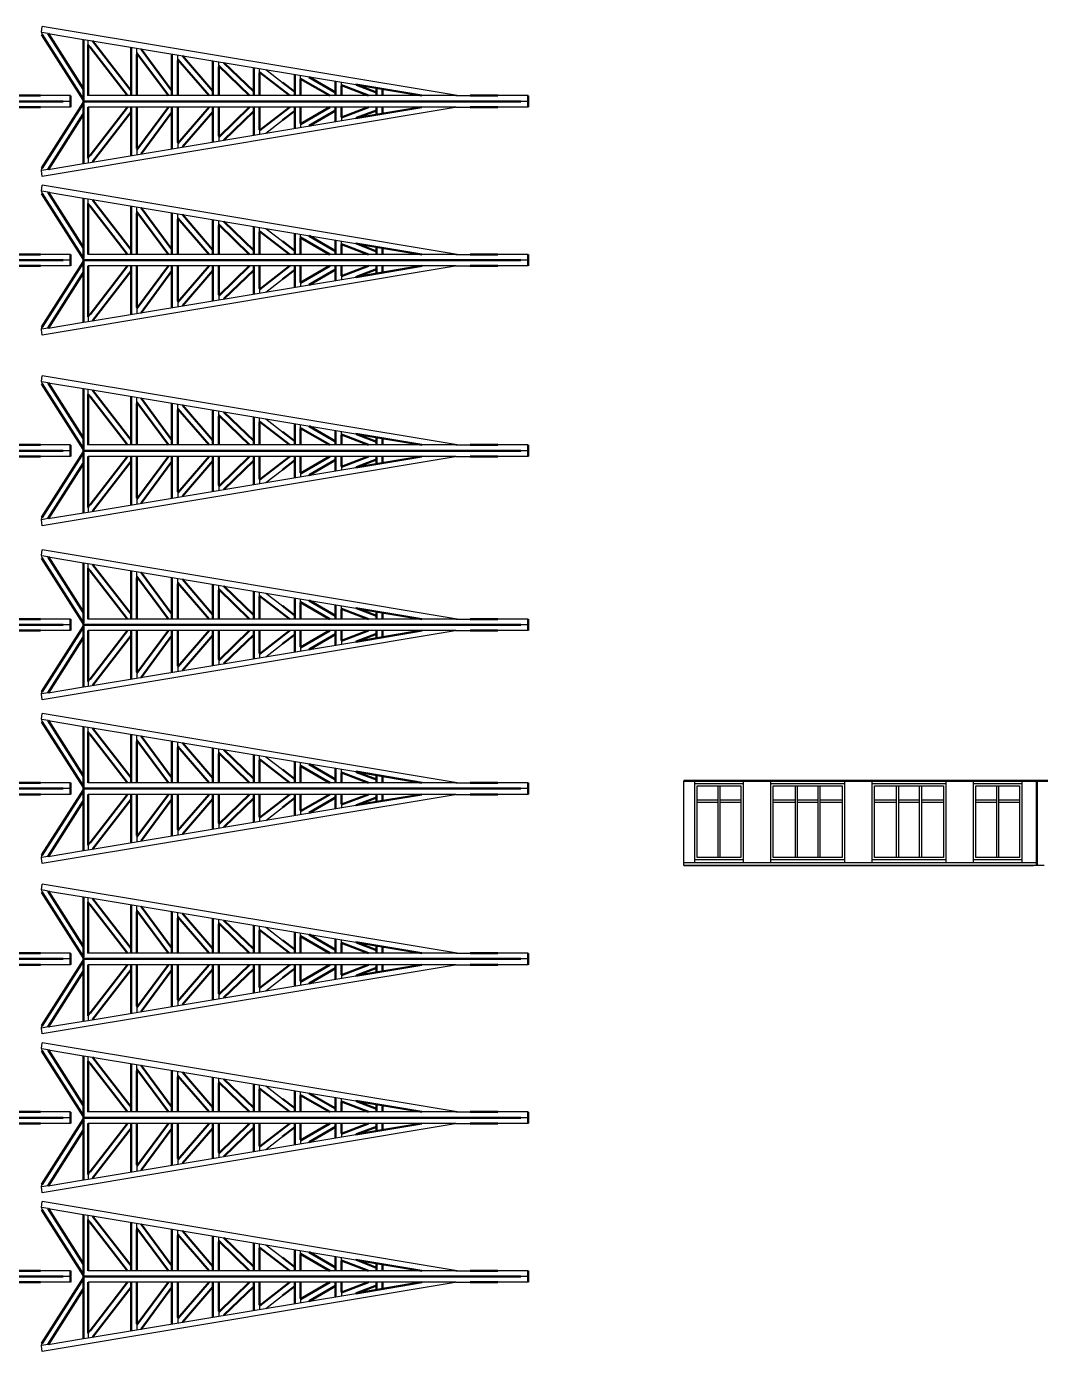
# Model space of a CAD drawing. Header units: centimetres. Extents: x 87 to 195, y 102 to 162.
# Drawn here: x 146.09 to 158.07, y 116.99 to 132.65 of the extents above; entities that cross this region are included whole.
import ezdxf

# ---------------------------------------------------------------- set-up
doc = ezdxf.new("R2010")
doc.units = ezdxf.units.CM

msp = doc.modelspace()

# ---------------------------------------------------------------- linework, layer by layer
for p, q in [((146.267, 132.585), (146.278, 132.652)), ((146.267, 132.583), (146.267, 132.583)), ((146.267, 132.583), (146.273, 132.556)), ((146.346, 132.57), (146.267, 132.583)), ((151.182, 131.835), (146.278, 132.652)), ((146.346, 132.57), (146.763, 132.5)), ((146.763, 132.5), (146.82, 132.492)), ((146.82, 132.437), (146.82, 132.492)), ((146.82, 132.492), (149.983, 131.965)), ((146.82, 132.437), (146.843, 132.407)), ((146.87, 132.484), (146.872, 132.482)), ((147.327, 132.406), (147.327, 132.408)), ((147.395, 132.323), (147.395, 132.397)), ((147.444, 132.388), (147.446, 132.386)), ((147.81, 132.325), (147.81, 132.327)), ((147.879, 132.25), (147.879, 132.316)), ((147.932, 132.307), (147.934, 132.305)), ((148.294, 132.245), (148.294, 132.247)), ((148.363, 132.177), (148.363, 132.235)), ((148.422, 132.225), (148.425, 132.223)), ((148.778, 132.164), (148.778, 132.166)), ((148.846, 132.103), (148.846, 132.155)), ((148.918, 132.143), (149.116, 131.99)), ((149.261, 132.084), (149.261, 132.086)), ((149.33, 132.028), (149.33, 132.074)), ((149.426, 132.058), (149.431, 132.055)), ((149.745, 132.003), (149.745, 132.005)), ((149.813, 131.952), (149.813, 131.994)), ((149.983, 131.965), (149.992, 131.962)), ((146.613, 131.835), (146.256, 131.835)), ((146.613, 131.766), (146.525, 131.766)), ((146.613, 131.832), (146.613, 131.835)), ((146.613, 131.769), (146.613, 131.764)), ((146.763, 131.784), (146.763, 131.79)), ((146.763, 131.748), (146.763, 131.743)), ((146.82, 131.832), (146.82, 131.835)), ((148.237, 131.835), (146.82, 131.835)), ((148.249, 131.835), (148.237, 131.835)), ((151.165, 131.835), (148.249, 131.835)), ((148.363, 131.835), (148.36, 131.835)), ((151.165, 131.835), (151.335, 131.835)), ((152.02, 131.835), (151.663, 131.835)), ((152.02, 131.766), (151.932, 131.766)), ((152.02, 131.832), (152.02, 131.835)), ((152.02, 131.769), (152.02, 131.764)), ((146.613, 131.698), (146.256, 131.698)), ((151.182, 131.698), (146.278, 130.88)), ((146.613, 131.701), (146.613, 131.698)), ((146.82, 131.701), (146.82, 131.698)), ((148.237, 131.698), (146.82, 131.698)), ((148.249, 131.698), (148.237, 131.698)), ((151.165, 131.698), (148.249, 131.698)), ((148.363, 131.698), (148.36, 131.698)), ((149.813, 131.58), (149.813, 131.539)), ((151.165, 131.698), (151.335, 131.698)), ((152.02, 131.698), (151.663, 131.698)), ((152.02, 131.701), (152.02, 131.698)), ((146.82, 131.04), (149.983, 131.567)), ((148.846, 131.43), (148.846, 131.378)), ((148.918, 131.39), (149.116, 131.543)), ((149.261, 131.449), (149.261, 131.447)), ((149.33, 131.505), (149.33, 131.459)), ((149.426, 131.475), (149.431, 131.477)), ((149.745, 131.53), (149.745, 131.528)), ((149.983, 131.567), (149.992, 131.571)), ((147.879, 131.282), (147.879, 131.217)), ((148.294, 131.288), (148.294, 131.286)), ((148.363, 131.356), (148.363, 131.297)), ((148.422, 131.307), (148.425, 131.31)), ((148.778, 131.368), (148.778, 131.366)), ((146.82, 131.096), (146.843, 131.126)), ((147.327, 131.127), (147.327, 131.125)), ((147.395, 131.209), (147.395, 131.136)), ((147.444, 131.144), (147.446, 131.146)), ((147.81, 131.207), (147.81, 131.205)), ((147.932, 131.226), (147.934, 131.228)), ((146.267, 130.95), (146.273, 130.977)), ((146.346, 130.963), (146.267, 130.95)), ((146.346, 130.963), (146.763, 131.033)), ((146.763, 131.033), (146.82, 131.04)), ((146.82, 131.096), (146.82, 131.04)), ((146.87, 131.049), (146.872, 131.051)), ((146.267, 130.95), (146.267, 130.95)), ((146.278, 130.88), (146.267, 130.948)), ((146.267, 130.707), (146.278, 130.775)), ((146.267, 130.705), (146.267, 130.705)), ((146.267, 130.705), (146.273, 130.679)), ((146.346, 130.692), (146.267, 130.705)), ((151.182, 129.958), (146.278, 130.775)), ((146.346, 130.692), (146.763, 130.623)), ((146.763, 130.623), (146.82, 130.615)), ((146.82, 130.559), (146.82, 130.615)), ((146.82, 130.615), (149.983, 130.088)), ((146.82, 130.559), (146.843, 130.53)), ((146.87, 130.607), (146.872, 130.605)), ((147.327, 130.529), (147.327, 130.531)), ((147.395, 130.446), (147.395, 130.519)), ((147.444, 130.511), (147.446, 130.509)), ((147.81, 130.448), (147.81, 130.45)), ((147.879, 130.373), (147.879, 130.439)), ((147.932, 130.43), (147.934, 130.428)), ((148.294, 130.368), (148.294, 130.37)), ((148.363, 130.299), (148.363, 130.358)), ((148.422, 130.348), (148.425, 130.346)), ((148.778, 130.287), (148.778, 130.289)), ((148.846, 130.225), (148.846, 130.278)), ((148.918, 130.266), (149.116, 130.113)), ((149.261, 130.206), (149.261, 130.208)), ((149.33, 130.151), (149.33, 130.197)), ((149.426, 130.181), (149.431, 130.178)), ((149.745, 130.126), (149.745, 130.128)), ((149.813, 130.075), (149.813, 130.116)), ((149.983, 130.088), (149.992, 130.085)), ((146.613, 129.958), (146.256, 129.958)), ((146.613, 129.889), (146.525, 129.889)), ((146.613, 129.955), (146.613, 129.958)), ((146.613, 129.892), (146.613, 129.886)), ((146.763, 129.907), (146.763, 129.912)), ((146.763, 129.871), (146.763, 129.866)), ((146.82, 129.955), (146.82, 129.958)), ((148.237, 129.958), (146.82, 129.958)), ((148.249, 129.958), (148.237, 129.958)), ((151.165, 129.958), (148.249, 129.958)), ((148.363, 129.958), (148.36, 129.958)), ((151.165, 129.958), (151.335, 129.958)), ((152.02, 129.958), (151.663, 129.958)), ((152.02, 129.889), (151.932, 129.889)), ((152.02, 129.955), (152.02, 129.958)), ((152.02, 129.892), (152.02, 129.886)), ((146.613, 129.821), (146.256, 129.821)), ((151.182, 129.821), (146.278, 129.003)), ((146.613, 129.823), (146.613, 129.821)), ((146.82, 129.823), (146.82, 129.821)), ((148.237, 129.821), (146.82, 129.821)), ((148.249, 129.821), (148.237, 129.821)), ((151.165, 129.821), (148.249, 129.821)), ((148.363, 129.821), (148.36, 129.821)), ((149.813, 129.703), (149.813, 129.662)), ((151.165, 129.821), (151.335, 129.821)), ((152.02, 129.821), (151.663, 129.821)), ((152.02, 129.823), (152.02, 129.821)), ((146.82, 129.163), (149.983, 129.69)), ((148.846, 129.553), (148.846, 129.501)), ((148.918, 129.513), (149.116, 129.665)), ((149.261, 129.572), (149.261, 129.57)), ((149.33, 129.627), (149.33, 129.581)), ((149.426, 129.597), (149.431, 129.6)), ((149.745, 129.652), (149.745, 129.65)), ((149.983, 129.69), (149.992, 129.694)), ((147.879, 129.405), (147.879, 129.339)), ((148.294, 129.411), (148.294, 129.409)), ((148.363, 129.479), (148.363, 129.42)), ((148.422, 129.43), (148.425, 129.432)), ((148.778, 129.491), (148.778, 129.489)), ((146.82, 129.219), (146.843, 129.248)), ((147.327, 129.249), (147.327, 129.247)), ((147.395, 129.332), (147.395, 129.259)), ((147.444, 129.267), (147.446, 129.269)), ((147.81, 129.33), (147.81, 129.328)), ((147.932, 129.348), (147.934, 129.351)), ((146.267, 129.071), (146.273, 129.099)), ((146.346, 129.086), (146.267, 129.073)), ((146.267, 129.073), (146.267, 129.073)), ((146.346, 129.086), (146.763, 129.155)), ((146.763, 129.155), (146.82, 129.163)), ((146.82, 129.219), (146.82, 129.163)), ((146.87, 129.171), (146.872, 129.174)), ((146.278, 129.003), (146.267, 129.071)), ((146.267, 128.455), (146.278, 128.523)), ((146.267, 128.455), (146.273, 128.427)), ((146.267, 128.453), (146.267, 128.453)), ((146.346, 128.44), (146.267, 128.453)), ((151.182, 127.706), (146.278, 128.523)), ((146.346, 128.44), (146.763, 128.371)), ((146.763, 128.371), (146.82, 128.363)), ((146.82, 128.307), (146.82, 128.363)), ((146.82, 128.363), (149.983, 127.836)), ((146.82, 128.307), (146.843, 128.278)), ((146.87, 128.355), (146.872, 128.353)), ((147.327, 128.277), (147.327, 128.279)), ((147.395, 128.194), (147.395, 128.267)), ((147.444, 128.259), (147.446, 128.257)), ((147.81, 128.196), (147.81, 128.198)), ((147.879, 128.121), (147.879, 128.187)), ((147.932, 128.178), (147.934, 128.176)), ((148.294, 128.116), (148.294, 128.118)), ((148.363, 128.047), (148.363, 128.106)), ((148.422, 128.096), (148.425, 128.094)), ((148.778, 128.035), (148.778, 128.037)), ((148.846, 127.973), (148.846, 128.025)), ((148.918, 128.014), (149.116, 127.861)), ((149.261, 127.954), (149.261, 127.956)), ((149.33, 127.899), (149.33, 127.945)), ((149.426, 127.929), (149.431, 127.926)), ((149.745, 127.874), (149.745, 127.876)), ((149.813, 127.823), (149.813, 127.864)), ((149.983, 127.836), (149.992, 127.833)), ((146.613, 127.706), (146.256, 127.706)), ((146.613, 127.703), (146.613, 127.706)), ((146.82, 127.703), (146.82, 127.706)), ((148.237, 127.706), (146.82, 127.706)), ((148.249, 127.706), (148.237, 127.706)), ((151.165, 127.706), (148.249, 127.706)), ((148.363, 127.706), (148.36, 127.706)), ((151.165, 127.706), (151.335, 127.706)), ((152.02, 127.706), (151.663, 127.706)), ((152.02, 127.703), (152.02, 127.706)), ((146.613, 127.569), (146.256, 127.569)), ((151.182, 127.569), (146.278, 126.751)), ((146.613, 127.637), (146.525, 127.637)), ((146.613, 127.64), (146.613, 127.634)), ((146.613, 127.571), (146.613, 127.569)), ((146.763, 127.655), (146.763, 127.66)), ((146.763, 127.619), (146.763, 127.614)), ((146.82, 127.571), (146.82, 127.569)), ((148.237, 127.569), (146.82, 127.569)), ((148.249, 127.569), (148.237, 127.569)), ((151.165, 127.569), (148.249, 127.569)), ((148.363, 127.569), (148.36, 127.569)), ((151.165, 127.569), (151.335, 127.569)), ((152.02, 127.569), (151.663, 127.569)), ((152.02, 127.637), (151.932, 127.637)), ((152.02, 127.64), (152.02, 127.634)), ((152.02, 127.571), (152.02, 127.569)), ((146.82, 126.911), (149.983, 127.438)), ((148.918, 127.261), (149.116, 127.413)), ((149.33, 127.375), (149.33, 127.329)), ((149.745, 127.4), (149.745, 127.398)), ((149.813, 127.451), (149.813, 127.41)), ((149.983, 127.438), (149.992, 127.442)), ((148.363, 127.227), (148.363, 127.168)), ((148.778, 127.239), (148.778, 127.237)), ((148.846, 127.301), (148.846, 127.249)), ((149.261, 127.32), (149.261, 127.318)), ((149.426, 127.345), (149.431, 127.348)), ((147.395, 127.08), (147.395, 127.007)), ((147.81, 127.078), (147.81, 127.076)), ((147.879, 127.153), (147.879, 127.087)), ((147.932, 127.096), (147.934, 127.099)), ((148.294, 127.159), (148.294, 127.157)), ((148.422, 127.178), (148.425, 127.18)), ((146.346, 126.834), (146.763, 126.903)), ((146.763, 126.903), (146.82, 126.911)), ((146.82, 126.967), (146.843, 126.996)), ((146.82, 126.967), (146.82, 126.911)), ((146.87, 126.919), (146.872, 126.922)), ((147.327, 126.997), (147.327, 126.995)), ((147.444, 127.015), (147.446, 127.017)), ((146.267, 126.821), (146.273, 126.847)), ((146.346, 126.834), (146.267, 126.821)), ((146.267, 126.821), (146.267, 126.821)), ((146.278, 126.751), (146.267, 126.819)), ((146.267, 126.397), (146.278, 126.464)), ((151.182, 125.647), (146.278, 126.464)), ((146.267, 126.397), (146.273, 126.368)), ((146.267, 126.395), (146.267, 126.394)), ((146.346, 126.381), (146.267, 126.394)), ((146.346, 126.381), (146.763, 126.312)), ((146.763, 126.312), (146.82, 126.304)), ((146.82, 126.249), (146.82, 126.304)), ((146.82, 126.304), (149.983, 125.777)), ((146.87, 126.296), (146.872, 126.294)), ((146.82, 126.249), (146.843, 126.219)), ((147.327, 126.218), (147.327, 126.22)), ((147.395, 126.135), (147.395, 126.208)), ((147.444, 126.2), (147.446, 126.198)), ((147.81, 126.137), (147.81, 126.139)), ((147.879, 126.062), (147.879, 126.128)), ((147.932, 126.119), (147.934, 126.117)), ((148.294, 126.057), (148.294, 126.059)), ((148.363, 125.989), (148.363, 126.047)), ((148.422, 126.037), (148.425, 126.035)), ((148.778, 125.976), (148.778, 125.978)), ((148.846, 125.915), (148.846, 125.967)), ((148.918, 125.955), (149.116, 125.802)), ((149.261, 125.896), (149.261, 125.897)), ((149.33, 125.84), (149.33, 125.886)), ((149.426, 125.87), (149.431, 125.867)), ((149.745, 125.815), (149.745, 125.817)), ((149.813, 125.764), (149.813, 125.805)), ((146.613, 125.647), (146.256, 125.647)), ((146.613, 125.644), (146.613, 125.647)), ((146.82, 125.644), (146.82, 125.647)), ((148.237, 125.647), (146.82, 125.647)), ((148.249, 125.647), (148.237, 125.647)), ((151.165, 125.647), (148.249, 125.647)), ((148.363, 125.647), (148.36, 125.647)), ((149.983, 125.777), (149.992, 125.774)), ((151.165, 125.647), (151.335, 125.647)), ((152.02, 125.647), (151.663, 125.647)), ((152.02, 125.644), (152.02, 125.647)), ((146.613, 125.51), (146.256, 125.51)), ((151.182, 125.51), (146.278, 124.692)), ((146.613, 125.578), (146.525, 125.578)), ((146.613, 125.581), (146.613, 125.575)), ((146.613, 125.512), (146.613, 125.51)), ((146.763, 125.596), (146.763, 125.601)), ((146.763, 125.56), (146.763, 125.555)), ((146.82, 125.512), (146.82, 125.51)), ((148.237, 125.51), (146.82, 125.51)), ((148.249, 125.51), (148.237, 125.51)), ((151.165, 125.51), (148.249, 125.51)), ((148.363, 125.51), (148.36, 125.51)), ((151.165, 125.51), (151.335, 125.51)), ((152.02, 125.51), (151.663, 125.51)), ((152.02, 125.578), (151.932, 125.578)), ((152.02, 125.581), (152.02, 125.575)), ((152.02, 125.512), (152.02, 125.51)), ((146.82, 124.852), (149.983, 125.379)), ((148.918, 125.202), (149.116, 125.355)), ((149.33, 125.317), (149.33, 125.27)), ((149.745, 125.341), (149.745, 125.34)), ((149.813, 125.392), (149.813, 125.351)), ((149.983, 125.379), (149.992, 125.383)), ((148.363, 125.168), (148.363, 125.109)), ((148.778, 125.18), (148.778, 125.178)), ((148.846, 125.242), (148.846, 125.19)), ((149.261, 125.261), (149.261, 125.259)), ((149.426, 125.286), (149.431, 125.289)), ((147.395, 125.021), (147.395, 124.948)), ((147.81, 125.019), (147.81, 125.017)), ((147.879, 125.094), (147.879, 125.029)), ((147.932, 125.037), (147.934, 125.04)), ((148.294, 125.1), (148.294, 125.098)), ((148.422, 125.119), (148.425, 125.121)), ((146.346, 124.775), (146.763, 124.845)), ((146.763, 124.845), (146.82, 124.852)), ((146.82, 124.908), (146.843, 124.938)), ((146.82, 124.908), (146.82, 124.852)), ((146.87, 124.861), (146.872, 124.863)), ((147.327, 124.939), (147.327, 124.937)), ((147.444, 124.956), (147.446, 124.958)), ((146.267, 124.762), (146.273, 124.788)), ((146.346, 124.775), (146.267, 124.762)), ((146.267, 124.762), (146.267, 124.762)), ((146.278, 124.692), (146.267, 124.76)), ((146.267, 124.462), (146.278, 124.53)), ((151.182, 123.712), (146.278, 124.53)), ((146.267, 124.462), (146.273, 124.434)), ((146.267, 124.46), (146.267, 124.46)), ((146.346, 124.447), (146.267, 124.46)), ((146.346, 124.447), (146.763, 124.377)), ((146.763, 124.377), (146.82, 124.37)), ((146.82, 124.314), (146.82, 124.37)), ((146.82, 124.37), (149.983, 123.843)), ((146.82, 124.314), (146.843, 124.284)), ((146.87, 124.362), (146.872, 124.359)), ((147.327, 124.284), (147.327, 124.285)), ((147.395, 124.201), (147.395, 124.274)), ((147.444, 124.266), (147.446, 124.264)), ((147.81, 124.203), (147.81, 124.205)), ((147.879, 124.128), (147.879, 124.193)), ((147.932, 124.185), (147.934, 124.182)), ((148.294, 124.122), (148.294, 124.124)), ((148.363, 124.054), (148.363, 124.113)), ((148.422, 124.103), (148.425, 124.101)), ((148.778, 124.042), (148.778, 124.044)), ((148.846, 123.98), (148.846, 124.032)), ((148.918, 124.02), (149.116, 123.867)), ((149.261, 123.961), (149.261, 123.963)), ((149.33, 123.905), (149.33, 123.952)), ((149.426, 123.936), (149.431, 123.933)), ((149.745, 123.881), (149.745, 123.882)), ((149.813, 123.83), (149.813, 123.871)), ((149.983, 123.843), (149.992, 123.839)), ((146.613, 123.712), (146.256, 123.712)), ((146.613, 123.644), (146.525, 123.644)), ((146.613, 123.71), (146.613, 123.712)), ((146.613, 123.647), (146.613, 123.641)), ((146.763, 123.662), (146.763, 123.667)), ((146.763, 123.626), (146.763, 123.621)), ((146.82, 123.71), (146.82, 123.712)), ((148.237, 123.712), (146.82, 123.712)), ((148.249, 123.712), (148.237, 123.712)), ((151.165, 123.712), (148.249, 123.712)), ((148.363, 123.712), (148.36, 123.712)), ((151.165, 123.712), (151.335, 123.712)), ((152.02, 123.712), (151.663, 123.712)), ((152.02, 123.644), (151.932, 123.644)), ((152.02, 123.71), (152.02, 123.712)), ((152.02, 123.647), (152.02, 123.641)), ((153.86, 122.735), (153.86, 123.733)), ((153.991, 122.771), (153.991, 123.733)), ((153.991, 123.704), (154.561, 123.704)), ((154.019, 123.676), (154.532, 123.676)), ((154.019, 122.828), (154.019, 123.676)), ((154.261, 123.676), (154.261, 122.828)), ((154.29, 122.828), (154.29, 123.676)), ((154.532, 123.676), (154.532, 122.828)), ((154.561, 123.733), (154.561, 122.771)), ((154.85, 123.733), (154.884, 123.733)), ((154.889, 122.771), (154.889, 123.733)), ((154.889, 123.704), (155.758, 123.704)), ((154.917, 122.828), (154.917, 123.676)), ((154.917, 123.676), (155.73, 123.676)), ((155.174, 123.676), (155.174, 122.828)), ((155.202, 122.828), (155.202, 123.676)), ((155.445, 123.676), (155.445, 122.828)), ((155.473, 122.828), (155.473, 123.676)), ((155.73, 123.676), (155.73, 122.828)), ((155.758, 123.733), (155.758, 122.771)), ((155.919, 123.733), (155.954, 123.733)), ((156.086, 122.771), (156.086, 123.733)), ((156.086, 123.704), (156.956, 123.704)), ((156.115, 122.828), (156.115, 123.676)), ((156.115, 123.676), (156.927, 123.676)), ((156.371, 123.676), (156.371, 122.828)), ((156.4, 122.828), (156.4, 123.676)), ((156.642, 123.676), (156.642, 122.828)), ((156.671, 122.828), (156.671, 123.676)), ((156.927, 123.676), (156.927, 122.828)), ((156.956, 123.733), (156.956, 122.771)), ((156.989, 123.733), (157.023, 123.733)), ((157.284, 122.771), (157.284, 123.733)), ((157.284, 123.704), (157.854, 123.704)), ((157.312, 122.828), (157.312, 123.676)), ((157.312, 123.676), (157.825, 123.676)), ((157.555, 123.676), (157.555, 122.828)), ((157.583, 122.828), (157.583, 123.676)), ((157.825, 123.676), (157.825, 122.828)), ((157.854, 123.733), (157.854, 122.771)), ((158.032, 123.733), (158.032, 123.731)), ((146.613, 123.575), (146.256, 123.575)), ((151.182, 123.575), (146.278, 122.758)), ((146.613, 123.578), (146.613, 123.575)), ((146.82, 123.578), (146.82, 123.575)), ((148.237, 123.575), (146.82, 123.575)), ((146.82, 122.918), (149.983, 123.445)), ((148.249, 123.575), (148.237, 123.575)), ((151.165, 123.575), (148.249, 123.575)), ((148.363, 123.575), (148.36, 123.575)), ((149.813, 123.458), (149.813, 123.417)), ((149.983, 123.445), (149.992, 123.448)), ((151.165, 123.575), (151.335, 123.575)), ((152.02, 123.575), (151.663, 123.575)), ((152.02, 123.578), (152.02, 123.575)), ((154.261, 123.506), (154.019, 123.506)), ((154.261, 123.478), (154.019, 123.478)), ((154.532, 123.506), (154.29, 123.506)), ((154.532, 123.478), (154.29, 123.478)), ((155.174, 123.506), (154.917, 123.506)), ((155.174, 123.478), (154.917, 123.478)), ((155.445, 123.506), (155.202, 123.506)), ((155.445, 123.478), (155.202, 123.478)), ((155.73, 123.506), (155.473, 123.506)), ((155.73, 123.478), (155.473, 123.478)), ((156.371, 123.506), (156.115, 123.506)), ((156.371, 123.478), (156.115, 123.478)), ((156.642, 123.506), (156.4, 123.506)), ((156.642, 123.478), (156.4, 123.478)), ((156.927, 123.506), (156.671, 123.506)), ((156.927, 123.478), (156.671, 123.478)), ((157.555, 123.506), (157.312, 123.506)), ((157.555, 123.478), (157.312, 123.478)), ((157.825, 123.506), (157.583, 123.506)), ((157.825, 123.478), (157.583, 123.478)), ((148.846, 123.307), (148.846, 123.255)), ((148.918, 123.267), (149.116, 123.42)), ((149.261, 123.326), (149.261, 123.325)), ((149.33, 123.382), (149.33, 123.336)), ((149.426, 123.352), (149.431, 123.355)), ((149.745, 123.407), (149.745, 123.405)), ((147.879, 123.16), (147.879, 123.094)), ((148.294, 123.165), (148.294, 123.163)), ((148.363, 123.233), (148.363, 123.175)), ((148.422, 123.185), (148.425, 123.187)), ((148.778, 123.246), (148.778, 123.244)), ((146.82, 122.973), (146.843, 123.003)), ((146.82, 122.973), (146.82, 122.918)), ((147.327, 123.004), (147.327, 123.002)), ((147.395, 123.087), (147.395, 123.014)), ((147.444, 123.022), (147.446, 123.024)), ((147.81, 123.085), (147.81, 123.083)), ((147.932, 123.103), (147.934, 123.105)), ((146.267, 122.825), (146.273, 122.854)), ((146.346, 122.841), (146.267, 122.828)), ((146.267, 122.827), (146.267, 122.828)), ((146.278, 122.758), (146.267, 122.825)), ((146.346, 122.841), (146.763, 122.91)), ((146.763, 122.91), (146.82, 122.918)), ((146.87, 122.926), (146.872, 122.928)), ((154.532, 122.828), (154.019, 122.828)), ((155.73, 122.828), (154.917, 122.828)), ((156.927, 122.828), (156.115, 122.828)), ((157.825, 122.828), (157.312, 122.828)), ((153.86, 122.771), (158.032, 122.771)), ((158.118, 122.735), (153.86, 122.735)), ((153.86, 122.735), (157.994, 122.735)), ((154.561, 122.799), (153.991, 122.799)), ((155.758, 122.799), (154.889, 122.799)), ((156.956, 122.799), (156.086, 122.799)), ((157.854, 122.799), (157.284, 122.799)), ((157.345, 122.735), (157.345, 122.735)), ((146.267, 122.447), (146.278, 122.514)), ((151.182, 121.697), (146.278, 122.514)), ((146.267, 122.447), (146.273, 122.418)), ((146.267, 122.445), (146.267, 122.445)), ((146.346, 122.432), (146.267, 122.445)), ((146.346, 122.432), (146.763, 122.362)), ((146.763, 122.362), (146.82, 122.355)), ((146.82, 122.299), (146.82, 122.355)), ((146.82, 122.355), (149.983, 121.827)), ((146.87, 122.346), (146.872, 122.344)), ((146.82, 122.299), (146.843, 122.269)), ((147.327, 122.268), (147.327, 122.27)), ((147.395, 122.186), (147.395, 122.259)), ((147.444, 122.251), (147.446, 122.248)), ((147.81, 122.188), (147.81, 122.19)), ((147.879, 122.112), (147.879, 122.178)), ((147.932, 122.169), (147.934, 122.167)), ((148.294, 122.107), (148.294, 122.109)), ((148.363, 122.039), (148.363, 122.098)), ((148.422, 122.088), (148.425, 122.085)), ((148.778, 122.026), (148.778, 122.028)), ((148.846, 121.965), (148.846, 122.017)), ((148.918, 122.005), (149.116, 121.852)), ((149.261, 121.946), (149.261, 121.948)), ((149.33, 121.89), (149.33, 121.936)), ((149.426, 121.92), (149.431, 121.918)), ((149.745, 121.865), (149.745, 121.867)), ((149.813, 121.815), (149.813, 121.856)), ((149.983, 121.827), (149.992, 121.824)), ((146.613, 121.697), (146.256, 121.697)), ((146.613, 121.56), (146.256, 121.56)), ((151.182, 121.56), (146.278, 120.743)), ((146.613, 121.629), (146.525, 121.629)), ((146.613, 121.694), (146.613, 121.697)), ((146.613, 121.631), (146.613, 121.626)), ((146.613, 121.563), (146.613, 121.56)), ((146.763, 121.646), (146.763, 121.652)), ((146.763, 121.611), (146.763, 121.605)), ((146.82, 121.694), (146.82, 121.697)), ((148.237, 121.697), (146.82, 121.697)), ((146.82, 121.563), (146.82, 121.56)), ((148.237, 121.56), (146.82, 121.56)), ((148.249, 121.697), (148.237, 121.697)), ((148.249, 121.56), (148.237, 121.56)), ((151.165, 121.697), (148.249, 121.697)), ((151.165, 121.56), (148.249, 121.56)), ((148.363, 121.697), (148.36, 121.697)), ((148.363, 121.56), (148.36, 121.56)), ((151.165, 121.697), (151.335, 121.697)), ((151.165, 121.56), (151.335, 121.56)), ((152.02, 121.697), (151.663, 121.697)), ((152.02, 121.56), (151.663, 121.56)), ((152.02, 121.629), (151.932, 121.629)), ((152.02, 121.694), (152.02, 121.697)), ((152.02, 121.631), (152.02, 121.626)), ((152.02, 121.563), (152.02, 121.56)), ((146.82, 120.902), (149.983, 121.43)), ((148.918, 121.252), (149.116, 121.405)), ((149.813, 121.442), (149.813, 121.401)), ((149.983, 121.43), (149.992, 121.433)), ((148.846, 121.292), (148.846, 121.24)), ((149.261, 121.311), (149.261, 121.309)), ((149.33, 121.367), (149.33, 121.321)), ((149.426, 121.337), (149.431, 121.339)), ((149.745, 121.392), (149.745, 121.39)), ((147.879, 121.145), (147.879, 121.079)), ((147.932, 121.088), (147.934, 121.09)), ((148.294, 121.15), (148.294, 121.148)), ((148.363, 121.218), (148.363, 121.159)), ((148.422, 121.169), (148.425, 121.172)), ((148.778, 121.231), (148.778, 121.229)), ((146.82, 120.958), (146.843, 120.988)), ((146.82, 120.958), (146.82, 120.902)), ((147.327, 120.989), (147.327, 120.987)), ((147.395, 121.071), (147.395, 120.998)), ((147.444, 121.006), (147.446, 121.009)), ((147.81, 121.069), (147.81, 121.067)), ((146.267, 120.81), (146.273, 120.839)), ((146.346, 120.825), (146.267, 120.812)), ((146.267, 120.812), (146.267, 120.812)), ((146.278, 120.743), (146.267, 120.81)), ((146.346, 120.825), (146.763, 120.895)), ((146.763, 120.895), (146.82, 120.902)), ((146.87, 120.911), (146.872, 120.913)), ((146.267, 120.57), (146.278, 120.637)), ((151.182, 119.82), (146.278, 120.637)), ((146.267, 120.568), (146.267, 120.568)), ((146.267, 120.568), (146.273, 120.541)), ((146.346, 120.555), (146.267, 120.568)), ((146.346, 120.555), (146.763, 120.485)), ((146.763, 120.485), (146.82, 120.477)), ((146.82, 120.422), (146.82, 120.477)), ((146.82, 120.477), (149.983, 119.95)), ((146.87, 120.469), (146.872, 120.467)), ((146.82, 120.422), (146.843, 120.392)), ((147.327, 120.391), (147.327, 120.393)), ((147.395, 120.308), (147.395, 120.382)), ((147.444, 120.374), (147.446, 120.371)), ((147.81, 120.311), (147.81, 120.312)), ((147.879, 120.235), (147.879, 120.301)), ((147.932, 120.292), (147.934, 120.29)), ((148.294, 120.23), (148.294, 120.232)), ((148.363, 120.162), (148.363, 120.22)), ((148.422, 120.21), (148.425, 120.208)), ((148.778, 120.149), (148.778, 120.151)), ((148.846, 120.088), (148.846, 120.14)), ((148.918, 120.128), (149.116, 119.975)), ((149.261, 120.069), (149.261, 120.071)), ((149.33, 120.013), (149.33, 120.059)), ((149.426, 120.043), (149.431, 120.04)), ((149.745, 119.988), (149.745, 119.99)), ((149.813, 119.938), (149.813, 119.979)), ((149.983, 119.95), (149.992, 119.947)), ((146.613, 119.82), (146.256, 119.82)), ((146.613, 119.683), (146.256, 119.683)), ((151.182, 119.683), (146.278, 118.865)), ((146.613, 119.751), (146.525, 119.751)), ((146.613, 119.817), (146.613, 119.82)), ((146.613, 119.754), (146.613, 119.749)), ((146.613, 119.686), (146.613, 119.683)), ((146.763, 119.769), (146.763, 119.775)), ((146.763, 119.733), (146.763, 119.728)), ((146.82, 119.817), (146.82, 119.82)), ((148.237, 119.82), (146.82, 119.82)), ((146.82, 119.686), (146.82, 119.683)), ((148.237, 119.683), (146.82, 119.683)), ((148.249, 119.82), (148.237, 119.82)), ((148.249, 119.683), (148.237, 119.683)), ((151.165, 119.82), (148.249, 119.82)), ((151.165, 119.683), (148.249, 119.683)), ((148.363, 119.82), (148.36, 119.82)), ((148.363, 119.683), (148.36, 119.683)), ((151.165, 119.82), (151.335, 119.82)), ((151.165, 119.683), (151.335, 119.683)), ((152.02, 119.82), (151.663, 119.82)), ((152.02, 119.683), (151.663, 119.683)), ((152.02, 119.751), (151.932, 119.751)), ((152.02, 119.817), (152.02, 119.82)), ((152.02, 119.754), (152.02, 119.749)), ((152.02, 119.686), (152.02, 119.683)), ((146.82, 119.025), (149.983, 119.553)), ((148.918, 119.375), (149.116, 119.528)), ((149.813, 119.565), (149.813, 119.524)), ((149.983, 119.553), (149.992, 119.556)), ((148.846, 119.415), (148.846, 119.363)), ((149.261, 119.434), (149.261, 119.432)), ((149.33, 119.49), (149.33, 119.444)), ((149.426, 119.46), (149.431, 119.462)), ((149.745, 119.515), (149.745, 119.513)), ((147.879, 119.268), (147.879, 119.202)), ((147.932, 119.211), (147.934, 119.213)), ((148.294, 119.273), (148.294, 119.271)), ((148.363, 119.341), (148.363, 119.282)), ((148.422, 119.292), (148.425, 119.295)), ((148.778, 119.353), (148.778, 119.352)), ((146.82, 119.081), (146.843, 119.111)), ((146.82, 119.081), (146.82, 119.025)), ((147.327, 119.112), (147.327, 119.11)), ((147.395, 119.194), (147.395, 119.121)), ((147.444, 119.129), (147.446, 119.131)), ((147.81, 119.192), (147.81, 119.19)), ((146.267, 118.933), (146.273, 118.962)), ((146.346, 118.948), (146.267, 118.935)), ((146.267, 118.935), (146.267, 118.935)), ((146.278, 118.865), (146.267, 118.933)), ((146.346, 118.948), (146.763, 119.018)), ((146.763, 119.018), (146.82, 119.025)), ((146.87, 119.034), (146.872, 119.036)), ((146.267, 118.692), (146.278, 118.76)), ((151.182, 117.943), (146.278, 118.76)), ((146.267, 118.691), (146.267, 118.69)), ((146.267, 118.69), (146.273, 118.664)), ((146.346, 118.677), (146.267, 118.69)), ((146.346, 118.677), (146.763, 118.608)), ((146.763, 118.608), (146.82, 118.6)), ((146.82, 118.545), (146.82, 118.6)), ((146.82, 118.6), (149.983, 118.073)), ((146.87, 118.592), (146.872, 118.59)), ((146.82, 118.545), (146.843, 118.515)), ((147.327, 118.514), (147.327, 118.516)), ((147.395, 118.431), (147.395, 118.504)), ((147.444, 118.496), (147.446, 118.494)), ((147.81, 118.433), (147.81, 118.435)), ((147.879, 118.358), (147.879, 118.424)), ((147.932, 118.415), (147.934, 118.413)), ((148.294, 118.353), (148.294, 118.355)), ((148.363, 118.285), (148.363, 118.343)), ((148.422, 118.333), (148.425, 118.331)), ((148.778, 118.272), (148.778, 118.274)), ((148.846, 118.21), (148.846, 118.263)), ((148.918, 118.251), (149.116, 118.098)), ((149.261, 118.192), (149.261, 118.193)), ((149.33, 118.136), (149.33, 118.182)), ((149.426, 118.166), (149.431, 118.163)), ((149.745, 118.111), (149.745, 118.113)), ((149.813, 118.06), (149.813, 118.101)), ((149.983, 118.073), (149.992, 118.07)), ((146.613, 117.943), (146.256, 117.943)), ((146.613, 117.806), (146.256, 117.806)), ((151.182, 117.806), (146.278, 116.988)), ((146.613, 117.874), (146.525, 117.874)), ((146.613, 117.94), (146.613, 117.943)), ((146.613, 117.877), (146.613, 117.871)), ((146.613, 117.808), (146.613, 117.806)), ((146.763, 117.892), (146.763, 117.897)), ((146.763, 117.856), (146.763, 117.851)), ((146.82, 117.94), (146.82, 117.943)), ((148.237, 117.943), (146.82, 117.943)), ((146.82, 117.808), (146.82, 117.806)), ((148.237, 117.806), (146.82, 117.806)), ((148.249, 117.943), (148.237, 117.943)), ((148.249, 117.806), (148.237, 117.806)), ((151.165, 117.943), (148.249, 117.943)), ((151.165, 117.806), (148.249, 117.806)), ((148.363, 117.943), (148.36, 117.943)), ((148.363, 117.806), (148.36, 117.806)), ((151.165, 117.943), (151.335, 117.943)), ((151.165, 117.806), (151.335, 117.806)), ((152.02, 117.943), (151.663, 117.943)), ((152.02, 117.806), (151.663, 117.806)), ((152.02, 117.874), (151.932, 117.874)), ((152.02, 117.94), (152.02, 117.943)), ((152.02, 117.877), (152.02, 117.871)), ((152.02, 117.808), (152.02, 117.806)), ((146.82, 117.148), (149.983, 117.675)), ((148.918, 117.498), (149.116, 117.651)), ((149.745, 117.637), (149.745, 117.636)), ((149.813, 117.688), (149.813, 117.647)), ((149.983, 117.675), (149.992, 117.679)), ((148.846, 117.538), (148.846, 117.486)), ((149.261, 117.557), (149.261, 117.555)), ((149.33, 117.613), (149.33, 117.566)), ((149.426, 117.582), (149.431, 117.585)), ((147.879, 117.39), (147.879, 117.325)), ((147.932, 117.333), (147.934, 117.336)), ((148.294, 117.396), (148.294, 117.394)), ((148.363, 117.464), (148.363, 117.405)), ((148.422, 117.415), (148.425, 117.417)), ((148.778, 117.476), (148.778, 117.474)), ((146.82, 117.204), (146.843, 117.233)), ((146.82, 117.204), (146.82, 117.148)), ((147.327, 117.234), (147.327, 117.233)), ((147.395, 117.317), (147.395, 117.244)), ((147.444, 117.252), (147.446, 117.254)), ((147.81, 117.315), (147.81, 117.313)), ((146.267, 117.058), (146.273, 117.084)), ((146.346, 117.071), (146.267, 117.058)), ((146.267, 117.058), (146.267, 117.058)), ((146.278, 116.988), (146.267, 117.056)), ((146.346, 117.071), (146.763, 117.141)), ((146.763, 117.141), (146.82, 117.148)), ((146.87, 117.156), (146.872, 117.159))]:
    msp.add_line(p, q)
at = {"lineweight": 50}
for p, q in [((146.273, 132.556), (146.763, 131.784)), ((146.346, 132.57), (146.763, 131.912)), ((146.763, 131.79), (146.763, 132.5)), ((146.82, 131.835), (146.82, 132.437)), ((146.843, 132.407), (147.284, 131.835)), ((146.872, 132.482), (147.327, 131.891)), ((147.327, 132.406), (147.327, 131.835)), ((147.446, 132.386), (147.81, 131.893)), ((147.395, 132.339), (147.768, 131.835)), ((147.395, 131.835), (147.395, 132.323)), ((147.81, 132.325), (147.81, 131.835)), ((147.879, 132.263), (148.249, 131.835)), ((147.879, 131.835), (147.879, 132.25)), ((147.934, 132.305), (148.294, 131.887)), ((148.294, 132.245), (148.294, 131.835)), ((148.425, 132.223), (148.778, 131.883)), ((148.363, 132.188), (148.728, 131.835)), ((148.363, 131.835), (148.363, 132.177)), ((148.778, 132.164), (148.778, 131.835)), ((148.846, 132.111), (149.205, 131.835)), ((148.846, 131.835), (148.846, 132.103)), ((149.261, 132.084), (149.261, 131.835)), ((149.431, 132.055), (149.745, 131.874)), ((149.116, 131.99), (149.261, 131.878)), ((149.33, 132.035), (149.676, 131.835)), ((149.33, 131.835), (149.33, 132.028)), ((149.745, 132.003), (149.745, 131.835)), ((149.813, 131.957), (150.132, 131.835)), ((149.813, 131.835), (149.813, 131.952)), ((149.983, 131.965), (150.765, 131.835)), ((149.992, 131.962), (150.228, 131.872)), ((150.228, 131.924), (150.228, 131.835)), ((150.297, 131.835), (150.297, 131.913)), ((141.356, 131.766), (146.525, 131.766)), ((145.927, 131.835), (146.256, 131.835)), ((146.273, 130.977), (146.763, 131.748)), ((146.613, 131.832), (146.613, 131.769)), ((146.613, 131.701), (146.613, 131.764)), ((146.763, 131.784), (146.763, 131.748)), ((146.763, 131.766), (151.932, 131.766)), ((146.763, 131.743), (146.763, 131.033)), ((151.335, 131.835), (151.663, 131.835)), ((152.02, 131.832), (152.02, 131.769)), ((152.02, 131.701), (152.02, 131.764)), ((145.927, 131.698), (146.256, 131.698)), ((146.346, 130.963), (146.763, 131.62)), ((146.82, 131.698), (146.82, 131.096)), ((146.843, 131.126), (147.284, 131.698)), ((146.872, 131.051), (147.327, 131.642)), ((147.327, 131.698), (147.327, 131.127)), ((147.395, 131.698), (147.395, 131.209)), ((147.395, 131.194), (147.768, 131.698)), ((147.446, 131.146), (147.81, 131.64)), ((147.81, 131.698), (147.81, 131.207)), ((147.879, 131.698), (147.879, 131.282)), ((147.879, 131.269), (148.249, 131.698)), ((147.934, 131.228), (148.294, 131.645)), ((148.294, 131.698), (148.294, 131.288)), ((148.363, 131.698), (148.363, 131.356)), ((148.363, 131.345), (148.728, 131.698)), ((148.425, 131.31), (148.778, 131.65)), ((148.778, 131.698), (148.778, 131.368)), ((148.846, 131.698), (148.846, 131.43)), ((148.846, 131.421), (149.205, 131.698)), ((149.116, 131.543), (149.261, 131.654)), ((149.261, 131.698), (149.261, 131.449)), ((149.33, 131.498), (149.676, 131.698)), ((149.33, 131.698), (149.33, 131.505)), ((149.431, 131.477), (149.745, 131.658)), ((149.745, 131.698), (149.745, 131.53)), ((149.813, 131.698), (149.813, 131.58)), ((149.813, 131.576), (150.132, 131.698)), ((149.983, 131.567), (150.765, 131.698)), ((149.992, 131.571), (150.228, 131.661)), ((150.228, 131.698), (150.228, 131.608)), ((150.297, 131.698), (150.297, 131.62)), ((151.335, 131.698), (151.663, 131.698)), ((146.273, 130.679), (146.763, 129.907)), ((146.346, 130.692), (146.763, 130.035)), ((146.763, 129.912), (146.763, 130.623)), ((146.82, 129.958), (146.82, 130.559)), ((146.843, 130.53), (147.284, 129.958)), ((146.872, 130.605), (147.327, 130.014)), ((147.327, 130.529), (147.327, 129.958)), ((147.446, 130.509), (147.81, 130.015)), ((147.395, 130.462), (147.768, 129.958)), ((147.395, 129.958), (147.395, 130.446)), ((147.81, 130.448), (147.81, 129.958)), ((147.879, 130.386), (148.249, 129.958)), ((147.879, 129.958), (147.879, 130.373)), ((147.934, 130.428), (148.294, 130.01)), ((148.294, 130.368), (148.294, 129.958)), ((148.425, 130.346), (148.778, 130.005)), ((148.363, 130.31), (148.728, 129.958)), ((148.363, 129.958), (148.363, 130.299)), ((148.778, 130.287), (148.778, 129.958)), ((148.846, 130.234), (149.205, 129.958)), ((148.846, 129.958), (148.846, 130.225)), ((149.261, 130.206), (149.261, 129.958)), ((149.431, 130.178), (149.745, 129.997)), ((149.116, 130.113), (149.261, 130.001)), ((149.33, 130.157), (149.676, 129.958)), ((149.33, 129.958), (149.33, 130.151)), ((149.745, 130.126), (149.745, 129.958)), ((149.813, 130.08), (150.132, 129.958)), ((149.813, 129.958), (149.813, 130.075)), ((149.983, 130.088), (150.765, 129.958)), ((149.992, 130.085), (150.228, 129.994)), ((150.228, 130.047), (150.228, 129.958)), ((150.297, 129.958), (150.297, 130.036)), ((141.356, 129.889), (146.525, 129.889)), ((145.927, 129.958), (146.256, 129.958)), ((146.273, 129.099), (146.763, 129.871)), ((146.613, 129.823), (146.613, 129.955)), ((146.763, 129.907), (146.763, 129.871)), ((146.763, 129.889), (151.932, 129.889)), ((146.763, 129.866), (146.763, 129.155)), ((151.335, 129.958), (151.663, 129.958)), ((152.02, 129.823), (152.02, 129.955)), ((145.927, 129.821), (146.256, 129.821)), ((146.346, 129.086), (146.763, 129.743)), ((146.82, 129.821), (146.82, 129.219)), ((146.843, 129.248), (147.284, 129.821)), ((146.872, 129.174), (147.327, 129.764)), ((147.327, 129.821), (147.327, 129.249)), ((147.395, 129.821), (147.395, 129.332)), ((147.395, 129.317), (147.768, 129.821)), ((147.446, 129.269), (147.81, 129.763)), ((147.81, 129.821), (147.81, 129.33)), ((147.879, 129.821), (147.879, 129.405)), ((147.879, 129.392), (148.249, 129.821)), ((147.934, 129.351), (148.294, 129.768)), ((148.294, 129.821), (148.294, 129.411)), ((148.363, 129.821), (148.363, 129.479)), ((148.363, 129.468), (148.728, 129.821)), ((148.425, 129.432), (148.778, 129.773)), ((148.778, 129.821), (148.778, 129.491)), ((148.846, 129.821), (148.846, 129.553)), ((148.846, 129.544), (149.205, 129.821)), ((149.116, 129.665), (149.261, 129.777)), ((149.261, 129.821), (149.261, 129.572)), ((149.33, 129.621), (149.676, 129.821)), ((149.33, 129.821), (149.33, 129.627)), ((149.431, 129.6), (149.745, 129.781)), ((149.745, 129.821), (149.745, 129.652)), ((149.813, 129.821), (149.813, 129.703)), ((149.813, 129.699), (150.132, 129.821)), ((149.983, 129.69), (150.765, 129.821)), ((149.992, 129.694), (150.228, 129.784)), ((150.228, 129.821), (150.228, 129.731)), ((150.297, 129.821), (150.297, 129.742)), ((151.335, 129.821), (151.663, 129.821)), ((146.273, 128.427), (146.763, 127.655)), ((146.346, 128.44), (146.763, 127.783)), ((146.763, 127.66), (146.763, 128.371)), ((146.82, 127.706), (146.82, 128.307)), ((146.872, 128.353), (147.327, 127.762)), ((146.843, 128.278), (147.284, 127.706)), ((147.327, 128.277), (147.327, 127.706)), ((147.395, 128.21), (147.768, 127.706)), ((147.395, 127.706), (147.395, 128.194)), ((147.446, 128.257), (147.81, 127.763)), ((147.81, 128.196), (147.81, 127.706)), ((147.879, 128.134), (148.249, 127.706)), ((147.934, 128.176), (148.294, 127.758)), ((147.879, 127.706), (147.879, 128.121)), ((148.294, 128.116), (148.294, 127.706)), ((148.363, 128.058), (148.728, 127.706)), ((148.363, 127.706), (148.363, 128.047)), ((148.425, 128.094), (148.778, 127.753)), ((148.778, 128.035), (148.778, 127.706)), ((148.846, 127.982), (149.205, 127.706)), ((148.846, 127.706), (148.846, 127.973)), ((149.116, 127.861), (149.261, 127.749)), ((149.261, 127.954), (149.261, 127.706)), ((149.33, 127.905), (149.676, 127.706)), ((149.33, 127.706), (149.33, 127.899)), ((149.431, 127.926), (149.745, 127.745)), ((149.745, 127.874), (149.745, 127.706)), ((149.813, 127.828), (150.132, 127.706)), ((149.813, 127.706), (149.813, 127.823)), ((149.983, 127.836), (150.765, 127.706)), ((149.992, 127.833), (150.228, 127.742)), ((145.927, 127.706), (146.256, 127.706)), ((146.613, 127.703), (146.613, 127.64)), ((150.228, 127.795), (150.228, 127.706)), ((150.297, 127.706), (150.297, 127.784)), ((151.335, 127.706), (151.663, 127.706)), ((152.02, 127.703), (152.02, 127.64)), ((141.356, 127.637), (146.525, 127.637)), ((145.927, 127.569), (146.256, 127.569)), ((146.273, 126.847), (146.763, 127.619)), ((146.613, 127.571), (146.613, 127.634)), ((146.763, 127.655), (146.763, 127.619)), ((146.763, 127.637), (151.932, 127.637)), ((146.763, 127.614), (146.763, 126.903)), ((146.82, 127.569), (146.82, 126.967)), ((146.843, 126.996), (147.284, 127.569)), ((146.872, 126.922), (147.327, 127.512)), ((147.327, 127.569), (147.327, 126.997)), ((147.395, 127.569), (147.395, 127.08)), ((147.395, 127.065), (147.768, 127.569)), ((147.446, 127.017), (147.81, 127.511)), ((147.81, 127.569), (147.81, 127.078)), ((147.879, 127.569), (147.879, 127.153)), ((147.879, 127.14), (148.249, 127.569)), ((147.934, 127.099), (148.294, 127.516)), ((148.294, 127.569), (148.294, 127.159)), ((148.363, 127.569), (148.363, 127.227)), ((148.363, 127.216), (148.728, 127.569)), ((148.425, 127.18), (148.778, 127.521)), ((148.778, 127.569), (148.778, 127.239)), ((148.846, 127.569), (148.846, 127.301)), ((148.846, 127.292), (149.205, 127.569)), ((149.116, 127.413), (149.261, 127.525)), ((149.261, 127.569), (149.261, 127.32)), ((149.33, 127.369), (149.676, 127.569)), ((149.33, 127.569), (149.33, 127.375)), ((149.431, 127.348), (149.745, 127.529)), ((149.745, 127.569), (149.745, 127.4)), ((149.813, 127.569), (149.813, 127.451)), ((149.813, 127.447), (150.132, 127.569)), ((149.983, 127.438), (150.765, 127.569)), ((149.992, 127.442), (150.228, 127.532)), ((150.228, 127.569), (150.228, 127.479)), ((150.297, 127.569), (150.297, 127.49)), ((151.335, 127.569), (151.663, 127.569)), ((152.02, 127.571), (152.02, 127.634)), ((146.346, 126.834), (146.763, 127.491)), ((146.273, 126.368), (146.763, 125.596)), ((146.346, 126.381), (146.763, 125.724)), ((146.763, 125.601), (146.763, 126.312)), ((146.872, 126.294), (147.327, 125.703)), ((146.82, 125.647), (146.82, 126.249)), ((146.843, 126.219), (147.284, 125.647)), ((147.327, 126.218), (147.327, 125.647)), ((147.395, 126.151), (147.768, 125.647)), ((147.395, 125.647), (147.395, 126.135)), ((147.446, 126.198), (147.81, 125.704)), ((147.81, 126.137), (147.81, 125.647)), ((147.934, 126.117), (148.294, 125.699)), ((147.879, 126.075), (148.249, 125.647)), ((147.879, 125.647), (147.879, 126.062)), ((148.294, 126.057), (148.294, 125.647)), ((148.363, 126), (148.728, 125.647)), ((148.363, 125.647), (148.363, 125.989)), ((148.425, 126.035), (148.778, 125.694)), ((148.778, 125.976), (148.778, 125.647)), ((148.846, 125.923), (149.205, 125.647)), ((148.846, 125.647), (148.846, 125.915)), ((149.116, 125.802), (149.261, 125.69)), ((149.261, 125.896), (149.261, 125.647)), ((149.33, 125.846), (149.676, 125.647)), ((149.33, 125.647), (149.33, 125.84)), ((149.431, 125.867), (149.745, 125.686)), ((149.745, 125.815), (149.745, 125.647)), ((145.927, 125.647), (146.256, 125.647)), ((146.613, 125.512), (146.613, 125.644)), ((149.813, 125.769), (150.132, 125.647)), ((149.813, 125.647), (149.813, 125.764)), ((149.983, 125.777), (150.765, 125.647)), ((149.992, 125.774), (150.228, 125.684)), ((150.228, 125.736), (150.228, 125.647)), ((150.297, 125.647), (150.297, 125.725)), ((151.335, 125.647), (151.663, 125.647)), ((152.02, 125.512), (152.02, 125.644)), ((141.356, 125.578), (146.525, 125.578)), ((145.927, 125.51), (146.256, 125.51)), ((146.273, 124.788), (146.763, 125.56)), ((146.763, 125.596), (146.763, 125.56)), ((146.763, 125.578), (151.932, 125.578)), ((146.763, 125.555), (146.763, 124.845)), ((146.82, 125.51), (146.82, 124.908)), ((146.843, 124.938), (147.284, 125.51)), ((147.327, 125.51), (147.327, 124.939)), ((147.395, 125.51), (147.395, 125.021)), ((147.395, 125.006), (147.768, 125.51)), ((147.81, 125.51), (147.81, 125.019)), ((147.879, 125.51), (147.879, 125.094)), ((147.879, 125.081), (148.249, 125.51)), ((148.294, 125.51), (148.294, 125.1)), ((148.363, 125.51), (148.363, 125.168)), ((148.363, 125.157), (148.728, 125.51)), ((148.778, 125.51), (148.778, 125.18)), ((148.846, 125.51), (148.846, 125.242)), ((148.846, 125.233), (149.205, 125.51)), ((149.261, 125.51), (149.261, 125.261)), ((149.33, 125.31), (149.676, 125.51)), ((149.33, 125.51), (149.33, 125.317)), ((149.431, 125.289), (149.745, 125.47)), ((149.745, 125.51), (149.745, 125.341)), ((149.813, 125.51), (149.813, 125.392)), ((149.813, 125.388), (150.132, 125.51)), ((149.983, 125.379), (150.765, 125.51)), ((149.992, 125.383), (150.228, 125.473)), ((150.228, 125.51), (150.228, 125.42)), ((150.297, 125.51), (150.297, 125.432)), ((151.335, 125.51), (151.663, 125.51)), ((146.346, 124.775), (146.763, 125.432)), ((146.872, 124.863), (147.327, 125.453)), ((147.446, 124.958), (147.81, 125.452)), ((147.934, 125.04), (148.294, 125.457)), ((148.425, 125.121), (148.778, 125.462)), ((149.116, 125.355), (149.261, 125.466)), ((146.273, 124.434), (146.763, 123.662)), ((146.346, 124.447), (146.763, 123.79)), ((146.763, 123.667), (146.763, 124.377)), ((146.82, 123.712), (146.82, 124.314)), ((146.843, 124.284), (147.284, 123.712)), ((146.872, 124.359), (147.327, 123.769)), ((147.327, 124.284), (147.327, 123.712)), ((147.395, 124.216), (147.768, 123.712)), ((147.446, 124.264), (147.81, 123.77)), ((147.395, 123.712), (147.395, 124.201)), ((147.81, 124.203), (147.81, 123.712)), ((147.879, 124.141), (148.249, 123.712)), ((147.879, 123.712), (147.879, 124.128)), ((147.934, 124.182), (148.294, 123.765)), ((148.294, 124.122), (148.294, 123.712)), ((148.363, 124.065), (148.728, 123.712)), ((148.425, 124.101), (148.778, 123.76)), ((148.363, 123.712), (148.363, 124.054)), ((148.778, 124.042), (148.778, 123.712)), ((148.846, 123.989), (149.205, 123.712)), ((148.846, 123.712), (148.846, 123.98)), ((149.261, 123.961), (149.261, 123.712)), ((149.33, 123.912), (149.676, 123.712)), ((149.33, 123.712), (149.33, 123.905)), ((149.431, 123.933), (149.745, 123.752)), ((149.116, 123.867), (149.261, 123.756)), ((149.745, 123.881), (149.745, 123.712)), ((149.813, 123.834), (150.132, 123.712)), ((149.813, 123.712), (149.813, 123.83)), ((149.983, 123.843), (150.765, 123.712)), ((149.992, 123.839), (150.228, 123.749)), ((150.228, 123.802), (150.228, 123.712)), ((150.297, 123.712), (150.297, 123.79)), ((141.356, 123.644), (146.525, 123.644)), ((145.927, 123.712), (146.256, 123.712)), ((146.273, 122.854), (146.763, 123.626)), ((146.613, 123.71), (146.613, 123.647)), ((146.613, 123.578), (146.613, 123.641)), ((146.763, 123.662), (146.763, 123.626)), ((146.763, 123.644), (151.932, 123.644)), ((146.763, 123.621), (146.763, 122.91)), ((151.335, 123.712), (151.663, 123.712)), ((152.02, 123.71), (152.02, 123.647)), ((152.02, 123.578), (152.02, 123.641)), ((162.461, 123.733), (153.86, 123.733)), ((158.032, 122.735), (158.032, 123.733)), ((145.927, 123.575), (146.256, 123.575)), ((146.346, 122.841), (146.763, 123.498)), ((146.82, 123.575), (146.82, 122.973)), ((146.843, 123.003), (147.284, 123.575)), ((146.872, 122.928), (147.327, 123.519)), ((147.327, 123.575), (147.327, 123.004)), ((147.395, 123.575), (147.395, 123.087)), ((147.395, 123.071), (147.768, 123.575)), ((147.446, 123.024), (147.81, 123.518)), ((147.81, 123.575), (147.81, 123.085)), ((147.879, 123.575), (147.879, 123.16)), ((147.879, 123.147), (148.249, 123.575)), ((147.934, 123.105), (148.294, 123.523)), ((148.294, 123.575), (148.294, 123.165)), ((148.363, 123.575), (148.363, 123.233)), ((148.363, 123.222), (148.728, 123.575)), ((148.425, 123.187), (148.778, 123.528)), ((148.778, 123.575), (148.778, 123.246)), ((148.846, 123.575), (148.846, 123.307)), ((148.846, 123.299), (149.205, 123.575)), ((149.116, 123.42), (149.261, 123.532)), ((149.261, 123.575), (149.261, 123.326)), ((149.33, 123.376), (149.676, 123.575)), ((149.33, 123.575), (149.33, 123.382)), ((149.431, 123.355), (149.745, 123.536)), ((149.745, 123.575), (149.745, 123.407)), ((149.813, 123.575), (149.813, 123.458)), ((149.813, 123.453), (150.132, 123.575)), ((149.983, 123.445), (150.765, 123.575)), ((149.992, 123.448), (150.228, 123.539)), ((150.228, 123.575), (150.228, 123.486)), ((150.297, 123.575), (150.297, 123.497)), ((151.335, 123.575), (151.663, 123.575)), ((146.273, 122.418), (146.763, 121.646)), ((146.346, 122.432), (146.763, 121.774)), ((146.763, 121.652), (146.763, 122.362)), ((146.872, 122.344), (147.327, 121.753)), ((146.82, 121.697), (146.82, 122.299)), ((146.843, 122.269), (147.284, 121.697)), ((147.327, 122.268), (147.327, 121.697)), ((147.395, 122.201), (147.768, 121.697)), ((147.395, 121.697), (147.395, 122.186)), ((147.446, 122.248), (147.81, 121.755)), ((147.81, 122.188), (147.81, 121.697)), ((147.879, 122.126), (148.249, 121.697)), ((147.879, 121.697), (147.879, 122.112)), ((147.934, 122.167), (148.294, 121.75)), ((148.294, 122.107), (148.294, 121.697)), ((148.363, 122.05), (148.728, 121.697)), ((148.363, 121.697), (148.363, 122.039)), ((148.425, 122.085), (148.778, 121.745)), ((148.778, 122.026), (148.778, 121.697)), ((148.846, 121.974), (149.205, 121.697)), ((148.846, 121.697), (148.846, 121.965)), ((149.261, 121.946), (149.261, 121.697)), ((149.33, 121.897), (149.676, 121.697)), ((149.33, 121.697), (149.33, 121.89)), ((149.431, 121.918), (149.745, 121.737)), ((149.116, 121.852), (149.261, 121.74)), ((149.745, 121.865), (149.745, 121.697)), ((149.813, 121.819), (150.132, 121.697)), ((149.813, 121.697), (149.813, 121.815)), ((149.983, 121.827), (150.765, 121.697)), ((149.992, 121.824), (150.228, 121.734)), ((150.228, 121.787), (150.228, 121.697)), ((150.297, 121.697), (150.297, 121.775)), ((141.356, 121.629), (146.525, 121.629)), ((145.927, 121.697), (146.256, 121.697)), ((145.927, 121.56), (146.256, 121.56)), ((146.273, 120.839), (146.763, 121.611)), ((146.613, 121.563), (146.613, 121.694)), ((146.763, 121.646), (146.763, 121.611)), ((146.763, 121.629), (151.932, 121.629)), ((146.763, 121.605), (146.763, 120.895)), ((146.82, 121.56), (146.82, 120.958)), ((146.843, 120.988), (147.284, 121.56)), ((147.327, 121.56), (147.327, 120.989)), ((147.395, 121.56), (147.395, 121.071)), ((147.395, 121.056), (147.768, 121.56)), ((147.81, 121.56), (147.81, 121.069)), ((147.879, 121.56), (147.879, 121.145)), ((147.879, 121.131), (148.249, 121.56)), ((148.294, 121.56), (148.294, 121.15)), ((148.363, 121.56), (148.363, 121.218)), ((148.363, 121.207), (148.728, 121.56)), ((148.778, 121.56), (148.778, 121.231)), ((148.846, 121.56), (148.846, 121.292)), ((148.846, 121.283), (149.205, 121.56)), ((149.261, 121.56), (149.261, 121.311)), ((149.33, 121.36), (149.676, 121.56)), ((149.33, 121.56), (149.33, 121.367)), ((149.745, 121.56), (149.745, 121.392)), ((149.813, 121.56), (149.813, 121.442)), ((149.813, 121.438), (150.132, 121.56)), ((149.983, 121.43), (150.765, 121.56)), ((150.228, 121.56), (150.228, 121.47)), ((150.297, 121.56), (150.297, 121.482)), ((151.335, 121.697), (151.663, 121.697)), ((151.335, 121.56), (151.663, 121.56)), ((152.02, 121.563), (152.02, 121.694)), ((146.346, 120.825), (146.763, 121.483)), ((146.872, 120.913), (147.327, 121.504)), ((147.446, 121.009), (147.81, 121.502)), ((147.934, 121.09), (148.294, 121.507)), ((148.425, 121.172), (148.778, 121.512)), ((149.116, 121.405), (149.261, 121.517)), ((149.431, 121.339), (149.745, 121.52)), ((149.992, 121.433), (150.228, 121.523)), ((146.273, 120.541), (146.763, 119.769)), ((146.346, 120.555), (146.763, 119.897)), ((146.763, 119.775), (146.763, 120.485)), ((146.872, 120.467), (147.327, 119.876)), ((146.82, 119.82), (146.82, 120.422)), ((146.843, 120.392), (147.284, 119.82)), ((147.327, 120.391), (147.327, 119.82)), ((147.395, 120.324), (147.768, 119.82)), ((147.395, 119.82), (147.395, 120.308)), ((147.446, 120.371), (147.81, 119.878)), ((147.81, 120.311), (147.81, 119.82)), ((147.879, 120.249), (148.249, 119.82)), ((147.879, 119.82), (147.879, 120.235)), ((147.934, 120.29), (148.294, 119.872)), ((148.294, 120.23), (148.294, 119.82)), ((148.363, 120.173), (148.728, 119.82)), ((148.363, 119.82), (148.363, 120.162)), ((148.425, 120.208), (148.778, 119.868)), ((148.778, 120.149), (148.778, 119.82)), ((148.846, 120.097), (149.205, 119.82)), ((148.846, 119.82), (148.846, 120.088)), ((149.261, 120.069), (149.261, 119.82)), ((149.33, 120.02), (149.676, 119.82)), ((149.33, 119.82), (149.33, 120.013)), ((149.431, 120.04), (149.745, 119.86)), ((149.745, 119.988), (149.745, 119.82)), ((149.116, 119.975), (149.261, 119.863)), ((149.813, 119.942), (150.132, 119.82)), ((149.813, 119.82), (149.813, 119.938)), ((149.983, 119.95), (150.765, 119.82)), ((149.992, 119.947), (150.228, 119.857)), ((150.228, 119.909), (150.228, 119.82)), ((150.297, 119.82), (150.297, 119.898)), ((141.356, 119.751), (146.525, 119.751)), ((145.927, 119.82), (146.256, 119.82)), ((145.927, 119.683), (146.256, 119.683)), ((146.273, 118.962), (146.763, 119.733)), ((146.613, 119.686), (146.613, 119.817)), ((146.763, 119.769), (146.763, 119.733)), ((146.763, 119.751), (151.932, 119.751)), ((146.763, 119.728), (146.763, 119.018)), ((146.82, 119.683), (146.82, 119.081)), ((146.843, 119.111), (147.284, 119.683)), ((147.327, 119.683), (147.327, 119.112)), ((147.395, 119.683), (147.395, 119.194)), ((147.395, 119.179), (147.768, 119.683)), ((147.81, 119.683), (147.81, 119.192)), ((147.879, 119.683), (147.879, 119.268)), ((147.879, 119.254), (148.249, 119.683)), ((148.294, 119.683), (148.294, 119.273)), ((148.363, 119.683), (148.363, 119.341)), ((148.363, 119.33), (148.728, 119.683)), ((148.778, 119.683), (148.778, 119.353)), ((148.846, 119.683), (148.846, 119.415)), ((148.846, 119.406), (149.205, 119.683)), ((149.261, 119.683), (149.261, 119.434)), ((149.33, 119.483), (149.676, 119.683)), ((149.33, 119.683), (149.33, 119.49)), ((149.745, 119.683), (149.745, 119.515)), ((149.813, 119.683), (149.813, 119.565)), ((149.813, 119.561), (150.132, 119.683)), ((149.983, 119.553), (150.765, 119.683)), ((150.228, 119.683), (150.228, 119.593)), ((150.297, 119.683), (150.297, 119.605)), ((151.335, 119.82), (151.663, 119.82)), ((151.335, 119.683), (151.663, 119.683)), ((152.02, 119.686), (152.02, 119.817)), ((146.346, 118.948), (146.763, 119.605)), ((146.872, 119.036), (147.327, 119.627)), ((147.446, 119.131), (147.81, 119.625)), ((147.934, 119.213), (148.294, 119.63)), ((148.425, 119.295), (148.778, 119.635)), ((149.116, 119.528), (149.261, 119.64)), ((149.431, 119.462), (149.745, 119.643)), ((149.992, 119.556), (150.228, 119.646)), ((146.273, 118.664), (146.763, 117.892)), ((146.346, 118.677), (146.763, 118.02)), ((146.763, 117.897), (146.763, 118.608)), ((146.872, 118.59), (147.327, 117.999)), ((146.82, 117.943), (146.82, 118.545)), ((146.843, 118.515), (147.284, 117.943)), ((147.327, 118.514), (147.327, 117.943)), ((147.395, 118.447), (147.768, 117.943)), ((147.395, 117.943), (147.395, 118.431)), ((147.446, 118.494), (147.81, 118)), ((147.81, 118.433), (147.81, 117.943)), ((147.879, 118.371), (148.249, 117.943)), ((147.879, 117.943), (147.879, 118.358)), ((147.934, 118.413), (148.294, 117.995)), ((148.294, 118.353), (148.294, 117.943)), ((148.363, 118.296), (148.728, 117.943)), ((148.363, 117.943), (148.363, 118.285)), ((148.425, 118.331), (148.778, 117.99)), ((148.778, 118.272), (148.778, 117.943)), ((148.846, 118.219), (149.205, 117.943)), ((148.846, 117.943), (148.846, 118.21)), ((149.261, 118.192), (149.261, 117.943)), ((149.33, 118.142), (149.676, 117.943)), ((149.33, 117.943), (149.33, 118.136)), ((149.431, 118.163), (149.745, 117.982)), ((149.745, 118.111), (149.745, 117.943)), ((149.116, 118.098), (149.261, 117.986)), ((149.813, 118.065), (150.132, 117.943)), ((149.813, 117.943), (149.813, 118.06)), ((149.983, 118.073), (150.765, 117.943)), ((149.992, 118.07), (150.228, 117.979)), ((150.228, 118.032), (150.228, 117.943)), ((150.297, 117.943), (150.297, 118.021)), ((141.356, 117.874), (146.525, 117.874)), ((145.927, 117.943), (146.256, 117.943)), ((145.927, 117.806), (146.256, 117.806)), ((146.273, 117.084), (146.763, 117.856)), ((146.613, 117.94), (146.613, 117.877)), ((146.613, 117.808), (146.613, 117.871)), ((146.763, 117.892), (146.763, 117.856)), ((146.763, 117.874), (151.932, 117.874)), ((146.763, 117.851), (146.763, 117.141)), ((146.82, 117.806), (146.82, 117.204)), ((146.843, 117.233), (147.284, 117.806)), ((147.327, 117.806), (147.327, 117.234)), ((147.395, 117.806), (147.395, 117.317)), ((147.395, 117.302), (147.768, 117.806)), ((147.81, 117.806), (147.81, 117.315)), ((147.879, 117.806), (147.879, 117.39)), ((147.879, 117.377), (148.249, 117.806)), ((148.294, 117.806), (148.294, 117.396)), ((148.363, 117.806), (148.363, 117.464)), ((148.363, 117.453), (148.728, 117.806)), ((148.778, 117.806), (148.778, 117.476)), ((148.846, 117.806), (148.846, 117.538)), ((148.846, 117.529), (149.205, 117.806)), ((149.261, 117.806), (149.261, 117.557)), ((149.33, 117.606), (149.676, 117.806)), ((149.33, 117.806), (149.33, 117.613)), ((149.745, 117.806), (149.745, 117.637)), ((149.813, 117.806), (149.813, 117.688)), ((149.813, 117.684), (150.132, 117.806)), ((149.983, 117.675), (150.765, 117.806)), ((150.228, 117.806), (150.228, 117.716)), ((150.297, 117.806), (150.297, 117.728)), ((151.335, 117.943), (151.663, 117.943)), ((151.335, 117.806), (151.663, 117.806)), ((152.02, 117.94), (152.02, 117.877)), ((152.02, 117.808), (152.02, 117.871)), ((146.346, 117.071), (146.763, 117.728)), ((146.872, 117.159), (147.327, 117.749)), ((147.446, 117.254), (147.81, 117.748)), ((147.934, 117.336), (148.294, 117.753)), ((148.425, 117.417), (148.778, 117.758)), ((149.116, 117.651), (149.261, 117.762)), ((149.431, 117.585), (149.745, 117.766)), ((149.992, 117.679), (150.228, 117.769))]:
    msp.add_line(p, q, dxfattribs=at)

doc.saveas('drawing.dxf')
